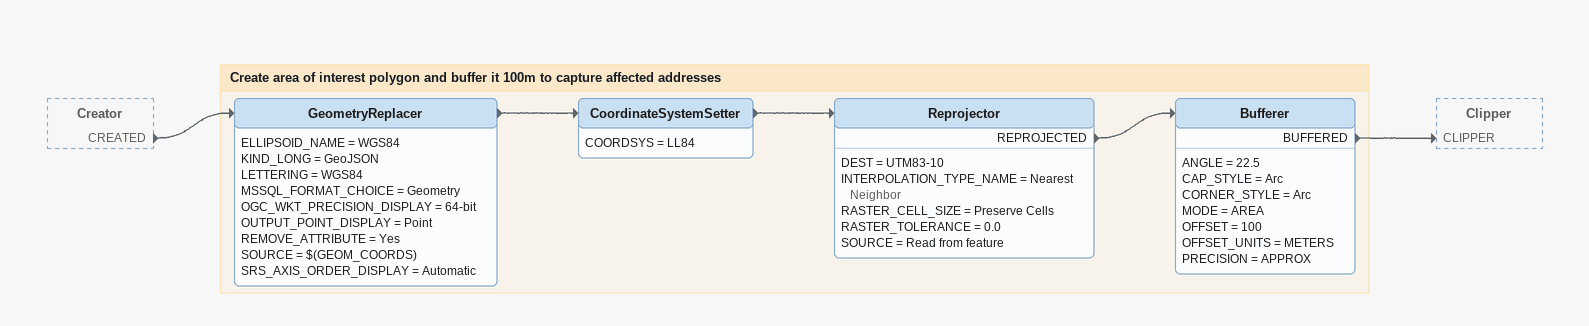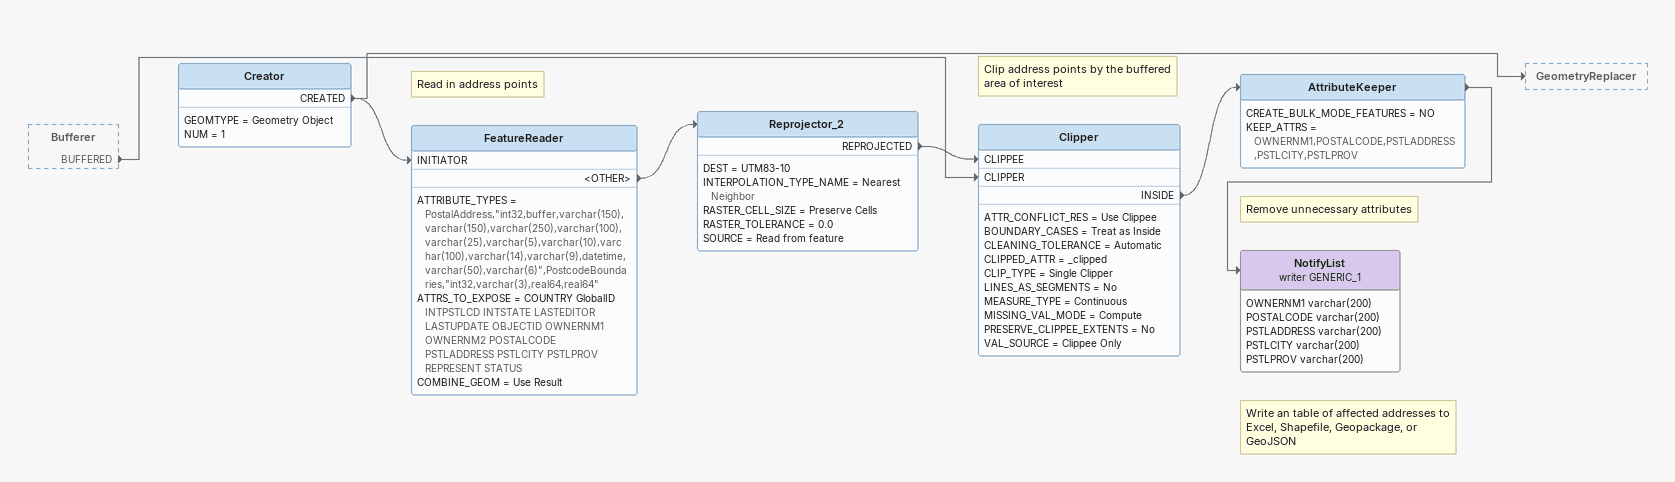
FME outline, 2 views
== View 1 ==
Creator [outside]
    CREATED -> GeometryReplacer

Bookmark: Create area of interest polygon and buffer it 100m to capture affected addresses
GeometryReplacer
    ELLIPSOID_NAME = WGS84
    KIND_LONG = GeoJSON
    LETTERING = WGS84
    MSSQL_FORMAT_CHOICE = Geometry
    OGC_WKT_PRECISION_DISPLAY = 64-bit
    OUTPUT_POINT_DISPLAY = Point
    REMOVE_ATTRIBUTE = Yes
    SOURCE = $(GEOM_COORDS)
    SRS_AXIS_ORDER_DISPLAY = Automatic
    -> CoordinateSystemSetter
CoordinateSystemSetter
    COORDSYS = LL84
    -> Reprojector
Reprojector
    DEST = UTM83-10
    INTERPOLATION_TYPE_NAME = Nearest Neighbor
    RASTER_CELL_SIZE = Preserve Cells
    RASTER_TOLERANCE = 0.0
    SOURCE = Read from feature
    REPROJECTED -> Bufferer
Bufferer
    ANGLE = 22.5
    CAP_STYLE = Arc
    CORNER_STYLE = Arc
    MODE = AREA
    OFFSET = 100
    OFFSET_UNITS = METERS
    PRECISION = APPROX
    BUFFERED -> Clipper [CLIPPER]

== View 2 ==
Bufferer [outside]
    BUFFERED -> Clipper [CLIPPER]
Creator
    GEOMTYPE = Geometry Object
    NUM = 1
    CREATED -> GeometryReplacer
    CREATED -> FeatureReader [INITIATOR]
Note: Read in address points
FeatureReader
    ATTRIBUTE_TYPES = PostalAddress,"int32,buffer,varchar(150),varchar(150),varchar(250),varchar(100),varchar(25),varchar(5),varchar(10),varchar(100),varchar(14),varchar(9),datetime,varchar(50),varchar(6)",PostcodeBoundaries,"int32,varchar(3),real64,real64"
    ATTRS_TO_EXPOSE = COUNTRY GlobalID INTPSTLCD INTSTATE LASTEDITOR LASTUPDATE OBJECTID OWNERNM1 OWNERNM2 POSTALCODE PSTLADDRESS PSTLCITY PSTLPROV REPRESENT STATUS
    COMBINE_GEOM = Use Result
    <OTHER> -> Reprojector_2
Reprojector_2
    DEST = UTM83-10
    INTERPOLATION_TYPE_NAME = Nearest Neighbor
    RASTER_CELL_SIZE = Preserve Cells
    RASTER_TOLERANCE = 0.0
    SOURCE = Read from feature
    REPROJECTED -> Clipper [CLIPPEE]
Note: Clip address points by the buffered area of interest
Clipper
    ATTR_CONFLICT_RES = Use Clippee
    BOUNDARY_CASES = Treat as Inside
    CLEANING_TOLERANCE = Automatic
    CLIPPED_ATTR = _clipped
    CLIP_TYPE = Single Clipper
    LINES_AS_SEGMENTS = No
    MEASURE_TYPE = Continuous
    MISSING_VAL_MODE = Compute
    PRESERVE_CLIPPEE_EXTENTS = No
    VAL_SOURCE = Clippee Only
    INSIDE -> AttributeKeeper
Note: Remove unnecessary attributes
AttributeKeeper
    CREATE_BULK_MODE_FEATURES = NO
    KEEP_ATTRS = OWNERNM1,POSTALCODE,PSTLADDRESS,PSTLCITY,PSTLPROV
    -> NotifyList (writer GENERIC_1)
Note: Write an table of affected addresses to Excel, Shapefile, Geopackage, or GeoJSON
NotifyList (writer GENERIC_1)
    attributes: OWNERNM1 varchar(200), POSTALCODE varchar(200), PSTLADDRESS varchar(200), PSTLCITY varchar(200), PSTLPROV varchar(200)
